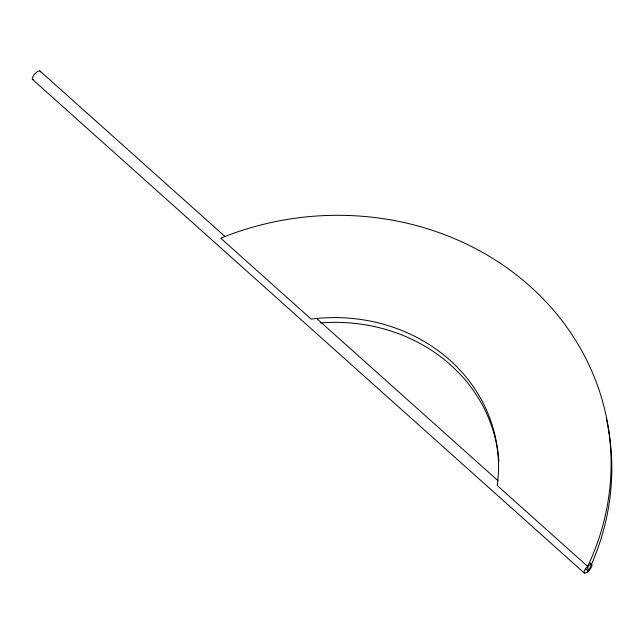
<?xml version="1.0" encoding="UTF-8"?>
<svg xmlns="http://www.w3.org/2000/svg" width="644" height="644" viewBox="0 0 644 644"><rect width="100%" height="100%" fill="white"/><g stroke="black" fill="none" stroke-linecap="round" stroke-linejoin="round"><path stroke-width="0.97" d="M39.968 71.001L225.15 236.638M317.363 319.126L498.045 480.746M589.51 562.558L591.764 564.571M587.666 566.406A281.983 255.145 -8.4 0 0 530.02 286.25A281.983 255.145 -8.4 0 0 220.731 238.2L311.157 319.078A169.195 153.087 -8.4 0 1 497.249 485.528L587.666 566.406L588.366 571.156L585.38 568.483M32.474 79.429L584.269 572.999M606.447 418.874A281.983 255.145 -8.4 0 1 588.366 571.156M320.615 322.926A169.195 153.087 -8.4 0 1 498.883 461.482M33.633 79.51A5.643 1.916 -48.2 0 1 34.623 74.132A5.643 1.916 -48.2 0 1 40.242 71.895M587.127 572.17A5.643 1.916 -48.2 0 0 591.86 564.667A5.643 1.916 -48.2 0 0 585.058 569.513A5.643 1.916 -48.2 0 0 587.127 572.17"/></g></svg>
